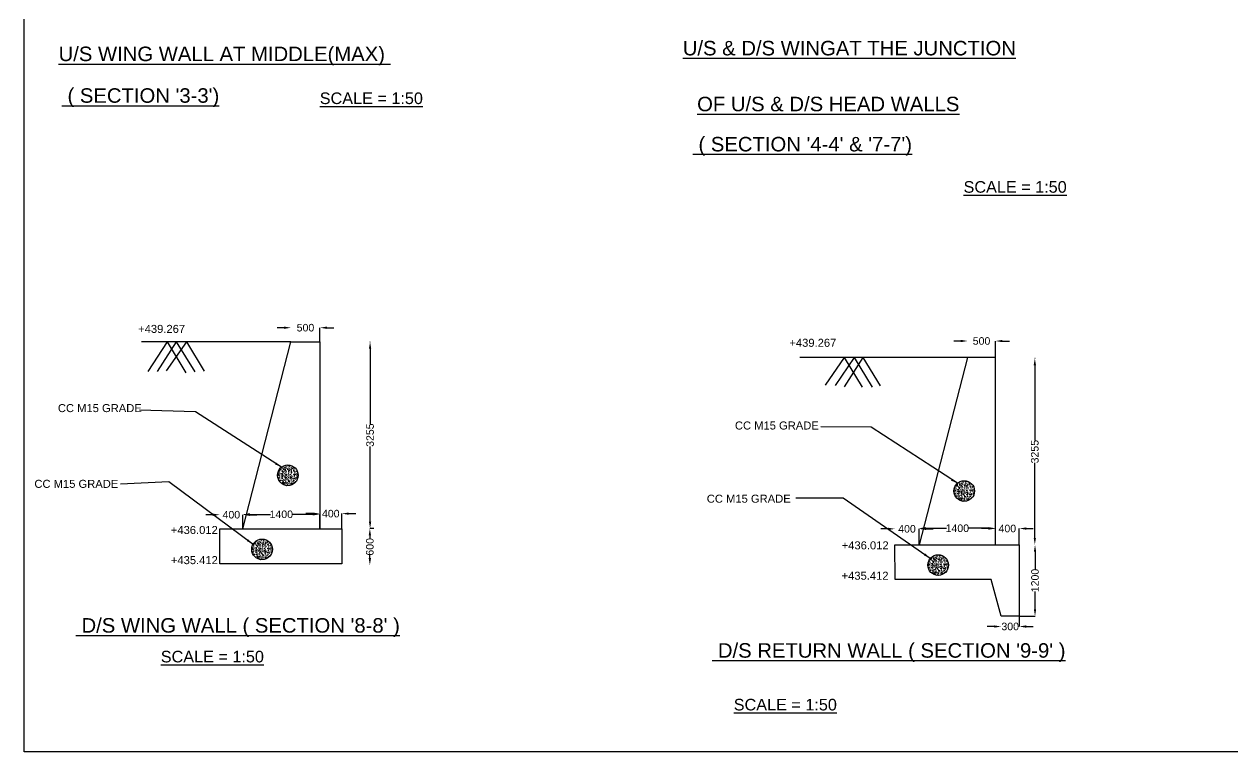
# Model space of a CAD drawing. Header units: millimetres. Extents: x 2050 to 43727, y 1397 to 31548.
# Drawn here: x 2050 to 22889, y 1397 to 13936 of the extents above; entities that cross this region are included whole.
import ezdxf

# ---------------------------------------------------------------- set-up
doc = ezdxf.new("R2010")
doc.units = ezdxf.units.MM
doc.header["$MEASUREMENT"] = 0
for name, color, linetype in [('DIM', 7, 'Continuous'), ('DWG', 7, 'Continuous'), ('TXT', 7, 'Continuous')]:
    doc.layers.add(name, color=color, linetype=linetype)
doc.styles.get("Standard").update_dxf_attribs({"font": 'arial.ttf'})
doc.dimstyles.new('Civil', dxfattribs={"dimtxt": 130, "dimasz": 120, "dimexe": 0.1, "dimexo": 0.0625, "dimgap": 0.09, "dimtad": 0, "dimdec": 0, "dimzin": 12, "dimdsep": 46, "dimtxsty": 'Standard', "dimcen": 0.1, "dimse1": 1, "dimadec": 0, "dimazin": 2, "dimtfac": 1, "dimtdec": 0, "dimtofl": 0, "dimtmove": 0, "dimatfit": 3, "dimfxl": 1, "dimfrac": 1, "dimtolj": 1, "dimtzin": 0, "dimarcsym": 0})

# ---------------------------------------------------------------- blocks, each defined once
blk = doc.blocks.new('*D38')
at = {"layer": 'Defpoints', "color": 0, "transparency": 16777216}
for p in [(5821, 5482), (5422, 5239), (5821, 5239)]:
    blk.add_point(p, dxfattribs=at)
at = {"layer": 'DIM', "color": 0, "lineweight": -2, "transparency": 16777216}
for p, q in [((5302, 5482), (5182, 5482)), ((5821, 5239), (5821, 5482)), ((5941, 5482), (6061, 5482))]:
    blk.add_line(p, q, dxfattribs=at)
at = {"layer": 'DIM', "color": 0, "transparency": 16777216}
for points in [[(5302, 5502), (5302, 5462), (5422, 5482)], [(5941, 5502), (5941, 5462), (5821, 5482)]]:
    blk.add_solid(points, dxfattribs=at)
at = {"layer": 'DIM', "color": 0, "transparency": 16777216, "insert": (5622, 5482), "char_height": 130, "attachment_point": 5}
blk.add_mtext('\\A1;400', dxfattribs=at)
blk = doc.blocks.new('*D39')
at = {"layer": 'Defpoints', "color": 0, "transparency": 16777216}
for p in [(7145, 5489), (5821, 5239), (7145, 5239)]:
    blk.add_point(p, dxfattribs=at)
at = {"layer": 'DIM', "color": 0, "lineweight": -2, "transparency": 16777216}
for p, q in [((5941, 5489), (6295, 5489)), ((7025, 5489), (6671, 5489)), ((7145, 5239), (7145, 5489))]:
    blk.add_line(p, q, dxfattribs=at)
at = {"layer": 'DIM', "color": 0, "transparency": 16777216}
for points in [[(5941, 5509), (5941, 5469), (5821, 5489)], [(7025, 5509), (7025, 5469), (7145, 5489)]]:
    blk.add_solid(points, dxfattribs=at)
at = {"layer": 'DIM', "color": 0, "transparency": 16777216, "insert": (6483, 5489), "char_height": 130, "attachment_point": 5}
blk.add_mtext('\\A1;1400', dxfattribs=at)
blk = doc.blocks.new('*D40')
at = {"layer": 'Defpoints', "color": 0, "transparency": 16777216}
for p in [(7527, 5501), (7145, 5239), (7527, 5239)]:
    blk.add_point(p, dxfattribs=at)
at = {"layer": 'DIM', "color": 0, "lineweight": -2, "transparency": 16777216}
for p, q in [((7025, 5501), (6905, 5501)), ((7527, 5239), (7527, 5501)), ((7647, 5501), (7767, 5501))]:
    blk.add_line(p, q, dxfattribs=at)
at = {"layer": 'DIM', "color": 0, "transparency": 16777216}
for points in [[(7025, 5521), (7025, 5481), (7145, 5501)], [(7647, 5521), (7647, 5481), (7527, 5501)]]:
    blk.add_solid(points, dxfattribs=at)
at = {"layer": 'DIM', "color": 0, "transparency": 16777216, "insert": (7336, 5501), "char_height": 130, "attachment_point": 5}
blk.add_mtext('\\A1;400', dxfattribs=at)
blk = doc.blocks.new('*D41')
at = {"layer": 'Defpoints', "color": 0, "transparency": 16777216}
for p in [(8010, 5245), (8077, 5245), (8077, 4614)]:
    blk.add_point(p, dxfattribs=at)
at = {"layer": 'DIM', "color": 0, "lineweight": -2, "transparency": 16777216}
for p, q in [((8077, 5245), (8010, 5245)), ((8010, 5125), (8010, 5073)), ((8010, 4734), (8010, 4786))]:
    blk.add_line(p, q, dxfattribs=at)
at = {"layer": 'DIM', "color": 0, "transparency": 16777216}
for points in [[(7990, 5125), (8030, 5125), (8010, 5245)], [(7990, 4734), (8030, 4734), (8010, 4614)]]:
    blk.add_solid(points, dxfattribs=at)
at = {"layer": 'DIM', "color": 0, "transparency": 16777216, "insert": (8010, 4929), "char_height": 130, "attachment_point": 5, "rotation": 90}
blk.add_mtext('\\A1;600', dxfattribs=at)
blk = doc.blocks.new('*D42')
at = {"layer": 'Defpoints', "color": 0, "transparency": 16777216}
for p in [(8010, 8463), (8014, 8463), (8010, 5245)]:
    blk.add_point(p, dxfattribs=at)
at = {"layer": 'DIM', "color": 0, "lineweight": -2, "transparency": 16777216}
for p, q in [((8010, 8463), (8014, 8463)), ((8014, 8343), (8014, 7048)), ((8014, 5365), (8014, 6659))]:
    blk.add_line(p, q, dxfattribs=at)
at = {"layer": 'DIM', "color": 0, "transparency": 16777216}
for points in [[(7994, 8343), (8034, 8343), (8014, 8463)], [(7994, 5365), (8034, 5365), (8014, 5245)]]:
    blk.add_solid(points, dxfattribs=at)
at = {"layer": 'DIM', "color": 0, "transparency": 16777216, "insert": (8014, 6854), "char_height": 130, "attachment_point": 5, "rotation": 90}
blk.add_mtext('\\A1;3255', dxfattribs=at)
blk = doc.blocks.new('*D43')
at = {"layer": 'Defpoints', "color": 0, "transparency": 16777216}
for p in [(7150, 8705), (6650, 8464), (7150, 8464)]:
    blk.add_point(p, dxfattribs=at)
at = {"layer": 'DIM', "color": 0, "lineweight": -2, "transparency": 16777216}
for p, q in [((6530, 8705), (6410, 8705)), ((7150, 8464), (7150, 8705)), ((7270, 8705), (7390, 8705))]:
    blk.add_line(p, q, dxfattribs=at)
at = {"layer": 'DIM', "color": 0, "transparency": 16777216}
for points in [[(6530, 8725), (6530, 8685), (6650, 8705)], [(7270, 8725), (7270, 8685), (7150, 8705)]]:
    blk.add_solid(points, dxfattribs=at)
at = {"layer": 'DIM', "color": 0, "transparency": 16777216, "insert": (6900, 8705), "char_height": 130, "attachment_point": 5}
blk.add_mtext('\\A1;500', dxfattribs=at)
blk = doc.blocks.new('*D44')
at = {"layer": 'Defpoints', "color": 0, "transparency": 16777216}
for p in [(18894, 3734), (19206, 3734), (19206, 3556)]:
    blk.add_point(p, dxfattribs=at)
at = {"layer": 'DIM', "color": 0, "lineweight": -2, "transparency": 16777216}
for p, q in [((18774, 3556), (18654, 3556)), ((19206, 3734), (19206, 3556)), ((19326, 3556), (19446, 3556))]:
    blk.add_line(p, q, dxfattribs=at)
at = {"layer": 'DIM', "color": 0, "transparency": 16777216}
for points in [[(18774, 3576), (18774, 3536), (18894, 3556)], [(19326, 3576), (19326, 3536), (19206, 3556)]]:
    blk.add_solid(points, dxfattribs=at)
at = {"layer": 'DIM', "color": 0, "transparency": 16777216, "insert": (19050, 3556), "char_height": 130, "attachment_point": 5}
blk.add_mtext('\\A1;300', dxfattribs=at)
blk = doc.blocks.new('*D45')
at = {"layer": 'Defpoints', "color": 0, "transparency": 16777216}
for p in [(19206, 4964), (19206, 3734), (19478, 3734)]:
    blk.add_point(p, dxfattribs=at)
at = {"layer": 'DIM', "color": 0, "lineweight": -2, "transparency": 16777216}
for p, q in [((19478, 4844), (19478, 4537)), ((19478, 3854), (19478, 4161)), ((19206, 3734), (19478, 3734))]:
    blk.add_line(p, q, dxfattribs=at)
at = {"layer": 'DIM', "color": 0, "transparency": 16777216}
for points in [[(19458, 4844), (19498, 4844), (19478, 4964)], [(19458, 3854), (19498, 3854), (19478, 3734)]]:
    blk.add_solid(points, dxfattribs=at)
at = {"layer": 'DIM', "color": 0, "transparency": 16777216, "insert": (19478, 4349), "char_height": 130, "attachment_point": 5, "rotation": 90}
blk.add_mtext('\\A1;1200', dxfattribs=at)
blk = doc.blocks.new('*D46')
at = {"layer": 'Defpoints', "color": 0, "transparency": 16777216}
for p in [(17481, 5239), (17061, 4964), (17481, 4964)]:
    blk.add_point(p, dxfattribs=at)
at = {"layer": 'DIM', "color": 0, "lineweight": -2, "transparency": 16777216}
for p, q in [((16941, 5239), (16821, 5239)), ((17481, 4964), (17481, 5239)), ((17601, 5239), (17721, 5239))]:
    blk.add_line(p, q, dxfattribs=at)
at = {"layer": 'DIM', "color": 0, "transparency": 16777216}
for points in [[(16941, 5259), (16941, 5219), (17061, 5239)], [(17601, 5259), (17601, 5219), (17481, 5239)]]:
    blk.add_solid(points, dxfattribs=at)
at = {"layer": 'DIM', "color": 0, "transparency": 16777216, "insert": (17271, 5239), "char_height": 130, "attachment_point": 5}
blk.add_mtext('\\A1;400', dxfattribs=at)
blk = doc.blocks.new('*D47')
at = {"layer": 'Defpoints', "color": 0, "transparency": 16777216}
for p in [(18796, 5249), (17481, 4964), (18796, 4964)]:
    blk.add_point(p, dxfattribs=at)
at = {"layer": 'DIM', "color": 0, "lineweight": -2, "transparency": 16777216}
for p, q in [((17601, 5249), (17951, 5249)), ((18676, 5249), (18327, 5249)), ((18796, 4964), (18796, 5249))]:
    blk.add_line(p, q, dxfattribs=at)
at = {"layer": 'DIM', "color": 0, "transparency": 16777216}
for points in [[(17601, 5269), (17601, 5229), (17481, 5249)], [(18676, 5269), (18676, 5229), (18796, 5249)]]:
    blk.add_solid(points, dxfattribs=at)
at = {"layer": 'DIM', "color": 0, "transparency": 16777216, "insert": (18139, 5249), "char_height": 130, "attachment_point": 5}
blk.add_mtext('\\A1;1400', dxfattribs=at)
blk = doc.blocks.new('*D48')
at = {"layer": 'Defpoints', "color": 0, "transparency": 16777216}
for p in [(19206, 5244), (18796, 4964), (19206, 4964)]:
    blk.add_point(p, dxfattribs=at)
at = {"layer": 'DIM', "color": 0, "lineweight": -2, "transparency": 16777216}
for p, q in [((18676, 5244), (18556, 5244)), ((19206, 4964), (19206, 5244)), ((19326, 5244), (19446, 5244))]:
    blk.add_line(p, q, dxfattribs=at)
at = {"layer": 'DIM', "color": 0, "transparency": 16777216}
for points in [[(18676, 5264), (18676, 5224), (18796, 5244)], [(19326, 5264), (19326, 5224), (19206, 5244)]]:
    blk.add_solid(points, dxfattribs=at)
at = {"layer": 'DIM', "color": 0, "transparency": 16777216, "insert": (19001, 5244), "char_height": 130, "attachment_point": 5}
blk.add_mtext('\\A1;400', dxfattribs=at)
blk = doc.blocks.new('*D49')
at = {"layer": 'Defpoints', "color": 0, "transparency": 16777216}
for p in [(19475, 8175), (19478, 8175), (19478, 4964)]:
    blk.add_point(p, dxfattribs=at)
at = {"layer": 'DIM', "color": 0, "lineweight": -2, "transparency": 16777216}
for p, q in [((19478, 8175), (19475, 8175)), ((19475, 8055), (19475, 6764)), ((19475, 5084), (19475, 6375))]:
    blk.add_line(p, q, dxfattribs=at)
at = {"layer": 'DIM', "color": 0, "transparency": 16777216}
for points in [[(19455, 8055), (19495, 8055), (19475, 8175)], [(19455, 5084), (19495, 5084), (19475, 4964)]]:
    blk.add_solid(points, dxfattribs=at)
at = {"layer": 'DIM', "color": 0, "transparency": 16777216, "insert": (19475, 6569), "char_height": 130, "attachment_point": 5, "rotation": 90}
blk.add_mtext('\\A1;3255', dxfattribs=at)
blk = doc.blocks.new('*D50')
at = {"layer": 'Defpoints', "color": 0, "transparency": 16777216}
for p in [(18796, 8476), (18316, 8190), (18796, 8190)]:
    blk.add_point(p, dxfattribs=at)
at = {"layer": 'DIM', "color": 0, "lineweight": -2, "transparency": 16777216}
for p, q in [((18196, 8476), (18076, 8476)), ((18796, 8190), (18796, 8476)), ((18916, 8476), (19036, 8476))]:
    blk.add_line(p, q, dxfattribs=at)
at = {"layer": 'DIM', "color": 0, "transparency": 16777216}
for points in [[(18196, 8496), (18196, 8456), (18316, 8476)], [(18916, 8496), (18916, 8456), (18796, 8476)]]:
    blk.add_solid(points, dxfattribs=at)
at = {"layer": 'DIM', "color": 0, "transparency": 16777216, "insert": (18556, 8476), "char_height": 130, "attachment_point": 5}
blk.add_mtext('\\A1;500', dxfattribs=at)

msp = doc.modelspace()

# ---------------------------------------------------------------- hatches: boundary and pattern name
at = {"layer": 'DWG'}
h = msp.add_hatch(dxfattribs=at)
h.set_pattern_fill('AR-CONC', color=256, scale=10)
h.set_pattern_definition([(50, (949.434, -18858.857), (71.72602, -6.27521), [7.5, -82.5]), (355, (949.434, -18858.86), (-13.87513, 75.21921), [6, -66]), (100.45144, (955.41, -18859.38), (57.85088, 68.944), [6.37402, -70.11421]), (46.1842, (949.43, -18838.86), (106.72413, -16.55193), [11.25, -123.75]), (96.63564, (958.33, -18840.24), (93.4662, 97.41186), [9.56103, -105.17138]), (351.18416, (949.43, -18838.86), (93.4662, 97.41186), [9, -99]), (21, (959.434, -18843.857), (59.6907, -40.26189), [7.5, -82.5]), (326, (959.434, -18843.86), (24.33153, 72.515), [6, -66]), (71.45144, (964.41, -18847.21), (84.02224, 32.25312), [6.37402, -70.11421]), (37.5, (949.434, -18858.857), (1.215986, 33.289385), [0, -65.2, 0, -67, 0, -66.25]), (7.5, (949.434, -18858.857), (26.306954, 39.44117), [0, -38.2, 0, -63.7, 0, -25.25]), (327.5, (927.134, -18858.857), (53.382244, -2.255487), [0, -25, 0, -78, 0, -103.5]), (317.5, (917.134, -18858.857), (58.31862, 10.0105), [0, -32.5, 0, -51.8, 0, -73.5])])
h.paths.add_polyline_path([(6418.1, 6162.3, 1), (6773.3, 6162.3, 1)])
h = msp.add_hatch(dxfattribs=at)
h.set_pattern_fill('AR-CONC', color=256, scale=10)
h.set_pattern_definition([(50, (12611.385, -19129.865), (71.72602, -6.27521), [7.5, -82.5]), (355, (12611.385, -19129.865), (-13.87513, 75.21921), [6, -66]), (100.45144, (12617.36, -19130.39), (57.85088, 68.944), [6.37402, -70.11421]), (46.1842, (12611.385, -19109.865), (106.72413, -16.55193), [11.25, -123.75]), (96.63564, (12620.28, -19111.24), (93.4662, 97.41186), [9.56103, -105.17138]), (351.18416, (12611.39, -19109.86), (93.4662, 97.41186), [9, -99]), (21, (12621.385, -19114.865), (59.6907, -40.26189), [7.5, -82.5]), (326, (12621.385, -19114.865), (24.33153, 72.515), [6, -66]), (71.45144, (12626.36, -19118.22), (84.02224, 32.25312), [6.37402, -70.11421]), (37.5, (12611.385, -19129.865), (1.215986, 33.289385), [0, -65.2, 0, -67, 0, -66.25]), (7.5, (12611.385, -19129.865), (26.306954, 39.44117), [0, -38.2, 0, -63.7, 0, -25.25]), (327.5, (12589.085, -19129.865), (53.382244, -2.255487), [0, -25, 0, -78, 0, -103.5]), (317.5, (12579.085, -19129.865), (58.31862, 10.0105), [0, -32.5, 0, -51.8, 0, -73.5])])
h.paths.add_polyline_path([(18080, 5891.3, 1), (18435.2, 5891.3, 1)])
h = msp.add_hatch(dxfattribs=at)
h.set_pattern_fill('AR-CONC', color=256, scale=10)
h.set_pattern_definition([(50, (505.41, -20135.07), (71.72602, -6.27521), [7.5, -82.5]), (355, (505.41, -20135.07), (-13.87513, 75.21921), [6, -66]), (100.45144, (511.39, -20135.595), (57.85088, 68.944), [6.37402, -70.11421]), (46.1842, (505.41, -20115.07), (106.72413, -16.55193), [11.25, -123.75]), (96.63564, (514.3, -20116.45), (93.4662, 97.41186), [9.56103, -105.17138]), (351.18416, (505.41, -20115.07), (93.4662, 97.41186), [9, -99]), (21, (515.41, -20120.07), (59.6907, -40.26189), [7.5, -82.5]), (326, (515.41, -20120.07), (24.33153, 72.515), [6, -66]), (71.45144, (520.385, -20123.43), (84.02224, 32.25312), [6.37402, -70.11421]), (37.5, (505.41, -20135.072), (1.215986, 33.289385), [0, -65.2, 0, -67, 0, -66.25]), (7.5, (505.41, -20135.072), (26.306954, 39.44117), [0, -38.2, 0, -63.7, 0, -25.25]), (327.5, (483.11, -20135.072), (53.382244, -2.255487), [0, -25, 0, -78, 0, -103.5]), (317.5, (473.11, -20135.072), (58.31862, 10.0105), [0, -32.5, 0, -51.8, 0, -73.5])])
h.paths.add_polyline_path([(5974.1, 4886.1, 1), (6329.2, 4886.1, 1)])
h = msp.add_hatch(dxfattribs=at)
h.set_pattern_fill('AR-CONC', color=256, scale=10)
h.set_pattern_definition([(50, (12161.95, -20406.08), (71.72602, -6.27521), [7.5, -82.5]), (355, (12161.95, -20406.08), (-13.87513, 75.21921), [6, -66]), (100.45144, (12167.925, -20406.604), (57.85088, 68.944), [6.37402, -70.11421]), (46.1842, (12161.95, -20386.08), (106.72413, -16.55193), [11.25, -123.75]), (96.63564, (12170.84, -20387.46), (93.4662, 97.41186), [9.56103, -105.17138]), (351.18416, (12161.95, -20386.08), (93.4662, 97.41186), [9, -99]), (21, (12171.95, -20391.08), (59.6907, -40.26189), [7.5, -82.5]), (326, (12171.95, -20391.08), (24.33153, 72.515), [6, -66]), (71.45144, (12176.92, -20394.436), (84.02224, 32.25312), [6.37402, -70.11421]), (37.5, (12161.947, -20406.08), (1.215986, 33.289385), [0, -65.2, 0, -67, 0, -66.25]), (7.5, (12161.947, -20406.08), (26.306954, 39.44117), [0, -38.2, 0, -63.7, 0, -25.25]), (327.5, (12139.647, -20406.08), (53.382244, -2.255487), [0, -25, 0, -78, 0, -103.5]), (317.5, (12129.647, -20406.08), (58.31862, 10.0105), [0, -32.5, 0, -51.8, 0, -73.5])])
h.paths.add_polyline_path([(17630.6, 4615.1, 1), (17985.8, 4615.1, 1)])

# ---------------------------------------------------------------- linework, layer by layer
msp.add_lwpolyline([(43727.3, 1396.7), (2050, 1396.7), (2050, 31548.1), (43727.3, 31548.1)], close=True)
for points in [[(6649.5, 8464.2), (4072.7, 8464.2)], [(4516, 8464.2), (4182.3, 7952.3)], [(4668, 8464.2), (4344.2, 7952.3)], [(4846.5, 8464.2), (4499.5, 7962.2)], [(4516, 8464.2), (4836.5, 7929.2)], [(4668, 8464.2), (4995.1, 7942.4)], [(4846.5, 8464.2), (5153.8, 7955.6)], [(5821.4, 5238.8), (6649.5, 8464.2), (7149.7, 8464.2), (7144.9, 5238.8)], [(18796.5, 4963.6), (18796.5, 8189.6), (15424.7, 8189.6)], [(16185.6, 8189.6), (15861.8, 7717.5)], [(16360.5, 8189.6), (16030.2, 7707.8)], [(16185.6, 8189.6), (16496.4, 7682)], [(16509.4, 8189.6), (16188.8, 7685.2)], [(16360.5, 8189.6), (16668.1, 7682)], [(16509.4, 8189.6), (16807.3, 7704.6)], [(18316.2, 8189.6), (17481.2, 4963.6)]]:
    msp.add_lwpolyline(points, dxfattribs=at)
for points in [[(5422.3, 5238.8), (7527.2, 5238.8), (7527.2, 4637.1), (5422.3, 4637.1)], [(17060.5, 4963.6), (19206, 4963.6), (19206, 3734.5), (18894.1, 3734.5), (18721.2, 4365.9), (17069, 4365.9)]]:
    msp.add_lwpolyline(points, close=True, dxfattribs=at)
for centre in [(6595.7, 6162.3), (18257.6, 5891.3), (6151.6, 4886.1), (17808.2, 4615.1)]:
    msp.add_circle(centre, 177.6, dxfattribs=at)

# ---------------------------------------------------------------- texts
at = {"layer": 'TXT'}
for s, height, p in [('%%UU/S WING WALL AT MIDDLE(MAX) ', 250, (2643.7, 13299.4)), ('%%UU/S & D/S WINGAT THE JUNCTION', 250, (13405.2, 13398)), ("%%U ( SECTION '3-3')", 250, (2699.8, 12581.5)), ('%%USCALE = 1:50', 200, (7146.2, 12559.2)), ('%%UOF U/S & D/S HEAD WALLS', 250, (13652.6, 12435.2)), ("%%U ( SECTION '4-4' & '7-7')", 250, (13578.5, 11743.3)), ('%%USCALE = 1:50', 200, (18246.3, 11031.4)), ('+439.267', 138, (4015, 8615.8)), ('+439.267', 138, (15243, 8376.5)), ('CC M15 GRADE', 138, (2631.4, 7250.8)), ('CC M15 GRADE', 138, (14304.1, 6951)), ('CC M15 GRADE', 138, (2226.4, 5945.7)), ('CC M15 GRADE', 138, (13819.3, 5689.7)), ('+436.012', 138, (4578.6, 5150.4)), ('+436.012', 138, (16145.1, 4885.6)), ('+435.412', 138, (4579.4, 4630.8)), ('+435.412', 138, (16143.2, 4362.3)), ("%%U D/S WING WALL ( SECTION '8-8' )", 250, (2942.1, 3450.5)), ('%%USCALE = 1:50', 200, (4405.2, 2937.5)), ("%%U D/S RETURN WALL ( SECTION '9-9' )", 250, (13913.9, 3018.9)), ('%%USCALE = 1:50', 200, (14283.7, 2109.6))]:
    msp.add_text(s, height=height, dxfattribs=at).set_placement(p)

# ---------------------------------------------------------------- dimensions: what is measured, and where the dimension line sits
at = {"layer": 'DIM'}
dim = msp.add_aligned_dim(p1=(6649.5, 8464.2), p2=(7149.7, 8464.2), distance=240.6, dimstyle='Civil', dxfattribs=at)
dim.commit()
dim.dimension.update_dxf_attribs({"geometry": '*D43', "text_midpoint": (6899.6, 8704.7)})
for p1, p2, distance, text, picture, middle in [((18316.2, 8189.6), (18796.5, 8189.6), 286.1, '500', '*D50', (18556.3, 8475.7)), ((8010.3, 5244.6), (8010.3, 8463.1), -3.5, '3255', '*D42', (8013.8, 6853.8)), ((19478, 4963.6), (19478, 8175.2), 3.3, '3255', '*D49', (19474.7, 6569.4)), ((5422.3, 5238.8), (5821.4, 5238.8), 243.1, '400', '*D38', (5621.9, 5481.9)), ((5821.4, 5238.8), (7144.9, 5238.8), 250.4, '1400', '*D39', (6483.1, 5489.2)), ((7144.9, 5238.8), (7527.2, 5238.8), 262.2, '400', '*D40', (7336.1, 5501)), ((8076.8, 4614.4), (8076.8, 5244.6), 66.4, '600', '*D41', (8010.4, 4929.5)), ((17060.5, 4963.6), (17481.2, 4963.6), 275.8, '400', '*D46', (17270.9, 5239.4)), ((17481.2, 4963.6), (18796.5, 4963.6), 285, '1400', '*D47', (18138.9, 5248.7)), ((18796.5, 4963.6), (19206, 4963.6), 280.4, '400', '*D48', (19001.2, 5244)), ((19206, 4963.6), (19206, 3734.5), 272, '1200', '*D45', (19478, 4349.1)), ((18894.1, 3734.5), (19206, 3734.5), -178.4, '300', '*D44', (19050, 3556.1))]:
    dim = msp.add_aligned_dim(p1=p1, p2=p2, distance=distance, text=text, dimstyle='Civil', dxfattribs=at)
    dim.commit()
    dim.dimension.update_dxf_attribs({"geometry": picture, "text_midpoint": middle})

# ---------------------------------------------------------------- leaders
at = {"layer": 'TXT'}
for points in [[(6486.4, 6302.3), (5004, 7257), (4041.2, 7285.8)], [(18139.3, 6023.8), (16653.9, 6991), (15783.5, 6999.2)], [(5996.3, 4972.1), (4544.1, 6050.9), (3710.7, 6007.9)], [(17672.6, 4729.8), (16169.4, 5768.5), (15356.5, 5768.5)]]:
    msp.add_leader(points, dimstyle='Civil', override={"dimgap": 0.09, "dimtad": 0}, dxfattribs=at)

doc.saveas('drawing.dxf')
